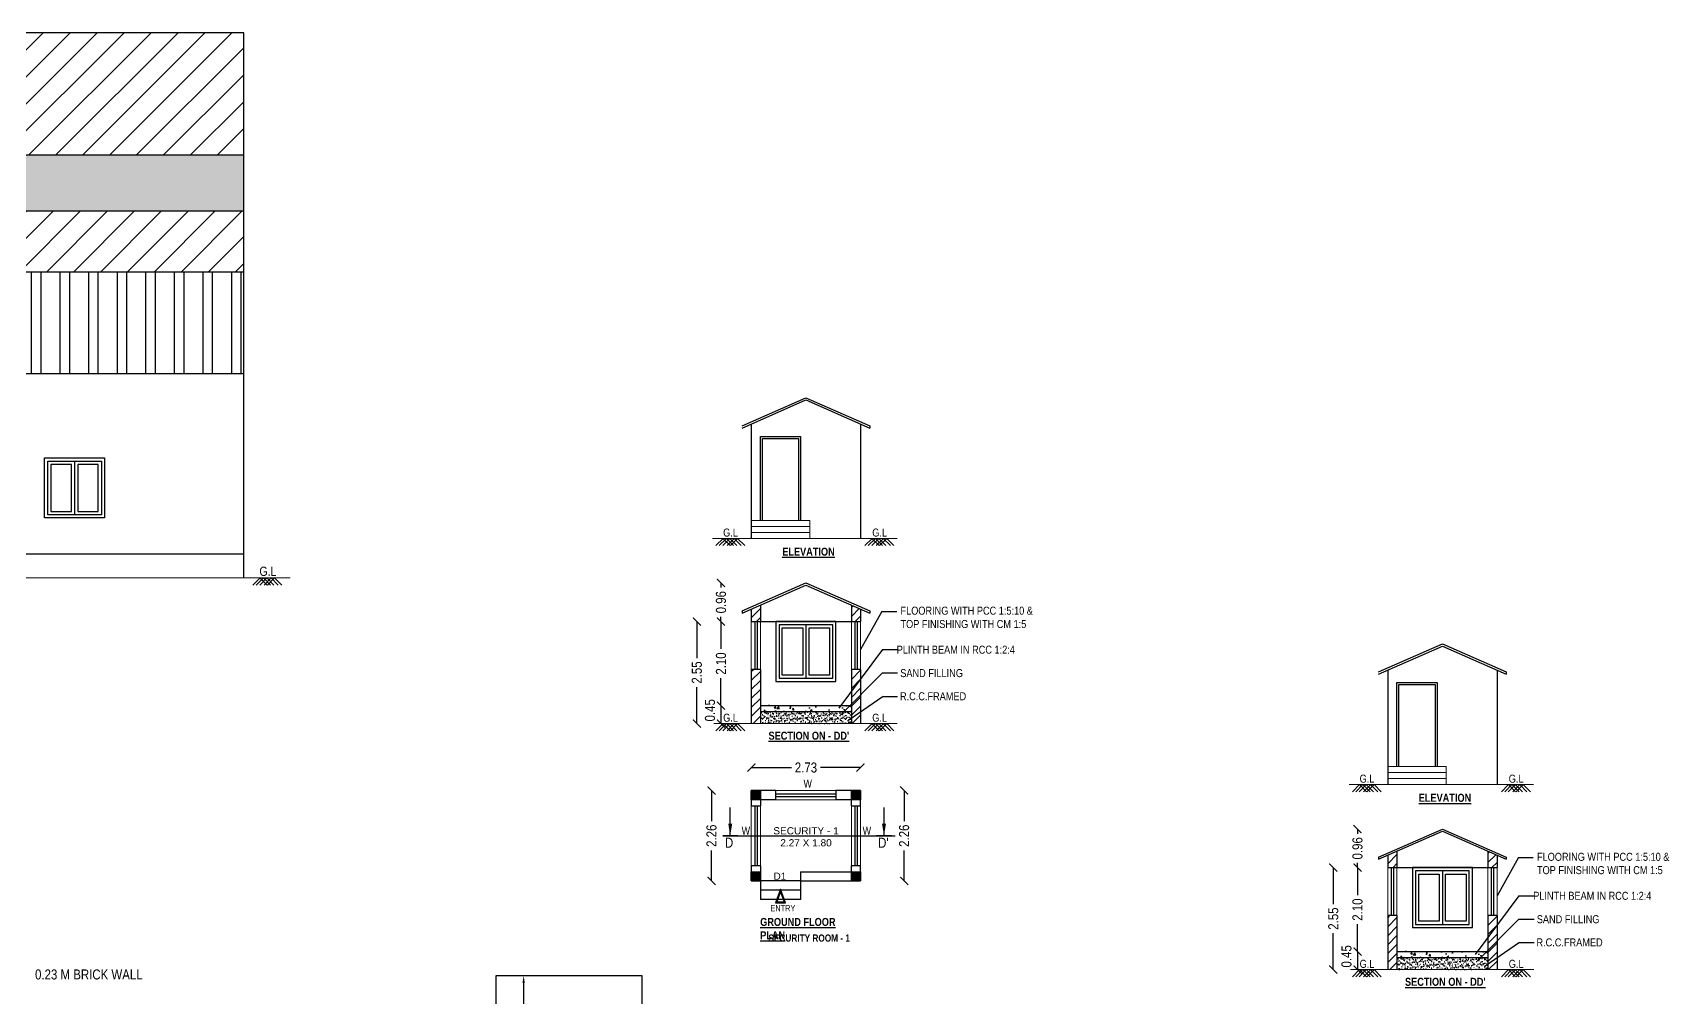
# Model space of a CAD drawing. Header units: metres. Extents: x -488 to 4759, y 38 to 2071.
# Drawn here: x 1187.04 to 1227.94, y 187.91 to 212.03 of the extents above; entities that cross this region are included whole.
import ezdxf
from ezdxf.lldxf.tags import DXFTag

# ---------------------------------------------------------------- set-up
doc = ezdxf.new("R2010")
doc.units = ezdxf.units.M
doc.header["$MEASUREMENT"] = 0
doc.linetypes.add('HIDDEN2', pattern=[0.1875, 0.125, -0.0625])
doc.layers.add('0 @ 1', color=7, linetype='Continuous')
doc.layers.add('BLK_2_FLR_1_STAIR_1_FLIGHT_1', color=7, linetype='Continuous')
doc.styles.add('2', font='swissc.ttf', dxfattribs={"height": 0.23})
doc.styles.add('CODE', font='swissc.ttf', dxfattribs={"height": 0.25})
doc.styles.add('sa1', font='', dxfattribs={"height": 72})
doc.styles.get("Standard").update_dxf_attribs({"font": 'arial.ttf', "height": 0.23})
doc.styles.add('SUBBU3', font='swissl.ttf', dxfattribs={"width": 0.8})
doc.styles.get('sa1').set_extended_font_data('Abadi MT Condensed Light')
tags = doc.linetypes.add('00$1$HIDDEN', pattern=[0.375, 0.25, -0.125]).pattern_tags.tags
tags[6:7] = [DXFTag(74, 4), DXFTag(75, 0), DXFTag(340, '0'), DXFTag(46, 1.0), DXFTag(50, 0.0), DXFTag(44, 0.0), DXFTag(45, 0.0)]
tags[4:5] = [DXFTag(74, 4), DXFTag(75, 0), DXFTag(340, '0'), DXFTag(46, 1.0), DXFTag(50, 0.0), DXFTag(44, 0.0), DXFTag(45, 0.0)]
doc.dimstyles.new('OUTER', dxfattribs={"dimscale": 0, "dimtxt": 0.3, "dimasz": 0.18, "dimexe": 0.18, "dimexo": 0.0625, "dimgap": 0.09, "dimtad": 0, "dimzin": 0, "dimdsep": 46, "dimtxsty": 'CODE', "dimcen": 0.09, "dimse1": 1, "dimse2": 1, "dimclrd": 8, "dimclrt": 1, "dimadec": 0, "dimazin": 0, "dimtfac": 1, "dimtofl": 0, "dimtmove": 0, "dimatfit": 3, "dimfxl": 0, "dimtolj": 1, "dimtzin": 0, "dimarcsym": 0})
doc.dimstyles.new('STANDARD$0', dxfattribs={"dimtxt": 0.23, "dimasz": 3, "dimexe": 3, "dimexo": 1, "dimgap": 1.5, "dimtad": 1, "dimdec": 1, "dimzin": 1, "dimdsep": 46, "dimlunit": 4, "dimtxsty": 'Standard', "dimblk": 'OBLIQUE', "dimcen": 0.09375, "dimdle": 1, "dimclrd": 8, "dimclre": 8, "dimclrt": 7, "dimadec": 1, "dimazin": 0, "dimtfac": 1, "dimtdec": 1, "dimtix": 1, "dimtmove": 2, "dimatfit": 3, "dimldrblk": 'ARCHTICK', "dimfxl": 0, "dimfrac": 2, "dimtolj": 1, "dimtzin": 0, "dimarcsym": 0})

# ---------------------------------------------------------------- blocks, each defined once
blk = doc.blocks.new('_ArchTick')
at = {"const_width": 0.15}
blk.add_lwpolyline([(-0.5, -0.5), (0.5, 0.5)], dxfattribs=at)
blk = doc.blocks.new('*D462')
at = {"color": 0, "lineweight": -2}
for p, q in [((1205.002, 193.656), (1206.003, 193.656)), ((1207.732, 193.656), (1206.73, 193.656))]:
    blk.add_line(p, q, dxfattribs=at)
at = {"layer": 'Defpoints', "color": 0, "lineweight": -2}
for p in [(1207.732, 193.656), (1205.002, 193.082), (1207.732, 193.082)]:
    blk.add_point(p, dxfattribs=at)
at = {"color": 0, "lineweight": -2, "xscale": 0.2, "yscale": 0.2, "zscale": 0.2, "rotation": 180}
blk.add_blockref('_ArchTick', (1205.002, 193.656), dxfattribs=at)
at = {"color": 0, "lineweight": -2, "xscale": 0.2, "yscale": 0.2, "zscale": 0.2}
blk.add_blockref('_ArchTick', (1207.732, 193.656), dxfattribs=at)
at = {"color": 0, "lineweight": -2, "insert": (1206.367, 193.656), "char_height": 0.25, "attachment_point": 5, "style": 'CODE'}
blk.add_mtext('\\A1;2.73', dxfattribs=at)
blk = doc.blocks.new('*D463')
at = {"color": 0, "lineweight": -2}
for p, q in [((1208.821, 193.082), (1208.821, 192.317)), ((1208.821, 190.822), (1208.821, 191.586))]:
    blk.add_line(p, q, dxfattribs=at)
at = {"layer": 'Defpoints', "color": 0, "lineweight": -2}
for p in [(1207.732, 193.082), (1207.732, 190.822), (1208.821, 190.822)]:
    blk.add_point(p, dxfattribs=at)
at = {"color": 0, "lineweight": -2, "xscale": 0.2, "yscale": 0.2, "zscale": 0.2}
for p, rotation in [((1208.821, 193.082), 90), ((1208.821, 190.822), 270)]:
    blk.add_blockref('_ArchTick', p, dxfattribs=dict(at, rotation=rotation))
at = {"color": 0, "lineweight": -2, "insert": (1208.821, 191.952), "char_height": 0.25, "attachment_point": 5, "rotation": 90, "style": 'CODE'}
blk.add_mtext('\\A1;2.26', dxfattribs=at)
blk = doc.blocks.new('*D464')
at = {"color": 0, "lineweight": -2}
for p, q in [((1204.007, 193.082), (1204.007, 192.317)), ((1204.007, 190.822), (1204.007, 191.586))]:
    blk.add_line(p, q, dxfattribs=at)
at = {"layer": 'Defpoints', "color": 0, "lineweight": -2}
for p in [(1205.002, 193.082), (1204.007, 190.822), (1205.002, 190.822)]:
    blk.add_point(p, dxfattribs=at)
at = {"color": 0, "lineweight": -2, "xscale": 0.2, "yscale": 0.2, "zscale": 0.2}
for p, rotation in [((1204.007, 193.082), 90), ((1204.007, 190.822), 270)]:
    blk.add_blockref('_ArchTick', p, dxfattribs=dict(at, rotation=rotation))
at = {"color": 0, "lineweight": -2, "insert": (1204.007, 191.952), "char_height": 0.25, "attachment_point": 5, "rotation": 90, "style": 'CODE'}
blk.add_mtext('\\A1;2.26', dxfattribs=at)
blk = doc.blocks.new('*D465')
at = {"color": 0, "lineweight": -2}
for p, q in [((1204.244, 198.272), (1204.244, 198.155)), ((1204.244, 197.307), (1204.244, 197.424))]:
    blk.add_line(p, q, dxfattribs=at)
at = {"layer": 'Defpoints', "color": 0, "lineweight": -2}
for p in [(1206.367, 198.272), (1204.244, 197.307), (1206.367, 197.307)]:
    blk.add_point(p, dxfattribs=at)
at = {"color": 0, "lineweight": -2, "xscale": 0.2, "yscale": 0.2, "zscale": 0.2}
for p, rotation in [((1204.244, 198.272), 90), ((1204.244, 197.307), 270)]:
    blk.add_blockref('_ArchTick', p, dxfattribs=dict(at, rotation=rotation))
at = {"color": 0, "lineweight": -2, "insert": (1204.244, 197.79), "char_height": 0.25, "attachment_point": 5, "rotation": 90, "style": 'CODE'}
blk.add_mtext('\\A1;0.96', dxfattribs=at)
blk = doc.blocks.new('*D466')
at = {"color": 0, "lineweight": -2}
for p, q in [((1204.244, 197.307), (1204.244, 196.622)), ((1204.244, 195.207), (1204.244, 195.893))]:
    blk.add_line(p, q, dxfattribs=at)
at = {"layer": 'Defpoints', "color": 0, "lineweight": -2}
for p in [(1206.367, 197.307), (1204.244, 195.207), (1205.232, 195.207)]:
    blk.add_point(p, dxfattribs=at)
at = {"color": 0, "lineweight": -2, "xscale": 0.2, "yscale": 0.2, "zscale": 0.2}
for p, rotation in [((1204.244, 197.307), 90), ((1204.244, 195.207), 270)]:
    blk.add_blockref('_ArchTick', p, dxfattribs=dict(at, rotation=rotation))
at = {"color": 0, "lineweight": -2, "insert": (1204.244, 196.257), "char_height": 0.25, "attachment_point": 5, "rotation": 90, "style": 'CODE'}
blk.add_mtext('\\A1;2.10', dxfattribs=at)
blk = doc.blocks.new('*D467')
at = {"color": 0, "lineweight": -2}
blk.add_line((1204.244, 195.207), (1204.244, 194.757), dxfattribs=at)
at = {"layer": 'Defpoints', "color": 0, "lineweight": -2}
for p in [(1205.232, 195.207), (1204.244, 194.757), (1205.232, 194.757)]:
    blk.add_point(p, dxfattribs=at)
at = {"color": 0, "lineweight": -2, "xscale": 0.2, "yscale": 0.2, "zscale": 0.2}
for p, rotation in [((1204.244, 195.207), 90), ((1204.244, 194.757), 270)]:
    blk.add_blockref('_ArchTick', p, dxfattribs=dict(at, rotation=rotation))
at = {"color": 0, "lineweight": -2, "insert": (1203.969, 195.088), "char_height": 0.25, "attachment_point": 5, "rotation": 90, "style": 'CODE'}
blk.add_mtext('\\A1;0.45', dxfattribs=at)
blk = doc.blocks.new('*D468')
at = {"color": 0, "lineweight": -2}
for p, q in [((1203.64, 197.307), (1203.64, 196.395)), ((1203.64, 194.757), (1203.64, 195.669))]:
    blk.add_line(p, q, dxfattribs=at)
at = {"layer": 'Defpoints', "color": 0, "lineweight": -2}
for p in [(1206.367, 197.307), (1203.64, 194.757), (1206.359, 194.757)]:
    blk.add_point(p, dxfattribs=at)
at = {"color": 0, "lineweight": -2, "xscale": 0.2, "yscale": 0.2, "zscale": 0.2}
for p, rotation in [((1203.64, 197.307), 90), ((1203.64, 194.757), 270)]:
    blk.add_blockref('_ArchTick', p, dxfattribs=dict(at, rotation=rotation))
at = {"color": 0, "lineweight": -2, "insert": (1203.64, 196.032), "char_height": 0.25, "attachment_point": 5, "rotation": 90, "style": 'CODE'}
blk.add_mtext('\\A1;2.55', dxfattribs=at)
blk = doc.blocks.new('*D472')
at = {"color": 0, "lineweight": -2}
for p, q in [((1220.152, 192.119), (1220.152, 192.003)), ((1220.152, 191.155), (1220.152, 191.271))]:
    blk.add_line(p, q, dxfattribs=at)
at = {"layer": 'Defpoints', "color": 0, "lineweight": -2}
for p in [(1222.274, 192.119), (1220.152, 191.155), (1222.274, 191.155)]:
    blk.add_point(p, dxfattribs=at)
at = {"color": 0, "lineweight": -2, "xscale": 0.2, "yscale": 0.2, "zscale": 0.2}
for p, rotation in [((1220.152, 192.119), 90), ((1220.152, 191.155), 270)]:
    blk.add_blockref('_ArchTick', p, dxfattribs=dict(at, rotation=rotation))
at = {"color": 0, "lineweight": -2, "insert": (1220.152, 191.637), "char_height": 0.25, "attachment_point": 5, "rotation": 90, "style": 'CODE'}
blk.add_mtext('\\A1;0.96', dxfattribs=at)
blk = doc.blocks.new('*D473')
at = {"color": 0, "lineweight": -2}
for p, q in [((1220.152, 191.155), (1220.152, 190.469)), ((1220.152, 189.055), (1220.152, 189.74))]:
    blk.add_line(p, q, dxfattribs=at)
at = {"layer": 'Defpoints', "color": 0, "lineweight": -2}
for p in [(1222.274, 191.155), (1220.152, 189.055), (1221.139, 189.055)]:
    blk.add_point(p, dxfattribs=at)
at = {"color": 0, "lineweight": -2, "xscale": 0.2, "yscale": 0.2, "zscale": 0.2}
for p, rotation in [((1220.152, 191.155), 90), ((1220.152, 189.055), 270)]:
    blk.add_blockref('_ArchTick', p, dxfattribs=dict(at, rotation=rotation))
at = {"color": 0, "lineweight": -2, "insert": (1220.152, 190.105), "char_height": 0.25, "attachment_point": 5, "rotation": 90, "style": 'CODE'}
blk.add_mtext('\\A1;2.10', dxfattribs=at)
blk = doc.blocks.new('*D474')
at = {"color": 0, "lineweight": -2}
blk.add_line((1220.152, 189.055), (1220.152, 188.605), dxfattribs=at)
at = {"layer": 'Defpoints', "color": 0, "lineweight": -2}
for p in [(1221.139, 189.055), (1220.152, 188.605), (1221.139, 188.605)]:
    blk.add_point(p, dxfattribs=at)
at = {"color": 0, "lineweight": -2, "xscale": 0.2, "yscale": 0.2, "zscale": 0.2}
for p, rotation in [((1220.152, 189.055), 90), ((1220.152, 188.605), 270)]:
    blk.add_blockref('_ArchTick', p, dxfattribs=dict(at, rotation=rotation))
at = {"color": 0, "lineweight": -2, "insert": (1219.877, 188.936), "char_height": 0.25, "attachment_point": 5, "rotation": 90, "style": 'CODE'}
blk.add_mtext('\\A1;0.45', dxfattribs=at)
blk = doc.blocks.new('*D475')
at = {"color": 0, "lineweight": -2}
for p, q in [((1219.548, 191.155), (1219.548, 190.243)), ((1219.548, 188.605), (1219.548, 189.517))]:
    blk.add_line(p, q, dxfattribs=at)
at = {"layer": 'Defpoints', "color": 0, "lineweight": -2}
for p in [(1222.274, 191.155), (1219.548, 188.605), (1222.266, 188.605)]:
    blk.add_point(p, dxfattribs=at)
at = {"color": 0, "lineweight": -2, "xscale": 0.2, "yscale": 0.2, "zscale": 0.2}
for p, rotation in [((1219.548, 191.155), 90), ((1219.548, 188.605), 270)]:
    blk.add_blockref('_ArchTick', p, dxfattribs=dict(at, rotation=rotation))
at = {"color": 0, "lineweight": -2, "insert": (1219.548, 189.88), "char_height": 0.25, "attachment_point": 5, "rotation": 90, "style": 'CODE'}
blk.add_mtext('\\A1;2.55', dxfattribs=at)
blk = doc.blocks.new('*D18')
at = {"layer": 'BLK_2_FLR_1_STAIR_1_FLIGHT_1', "color": 0, "linetype": 'Continuous', "lineweight": -2}
for p, q in [((1199.287, 188.45), (1199.132, 188.45)), ((1199.312, 188.27), (1199.312, 187.457)), ((1199.312, 186.23), (1199.312, 187.042)), ((1199.287, 186.05), (1199.132, 186.05))]:
    blk.add_line(p, q, dxfattribs=at)
for points in [[(1199.282, 188.27), (1199.342, 188.27), (1199.312, 188.45)], [(1199.282, 186.23), (1199.342, 186.23), (1199.312, 186.05)]]:
    blk.add_solid(points, dxfattribs=at)
at = {"layer": 'Defpoints', "color": 0, "linetype": 'Continuous', "lineweight": -2}
for p in [(1199.349, 188.45), (1199.312, 186.05), (1199.349, 186.05)]:
    blk.add_point(p, dxfattribs=at)
at = {"layer": 'BLK_2_FLR_1_STAIR_1_FLIGHT_1', "color": 0, "linetype": 'Continuous', "insert": (1199.312, 187.25), "char_height": 0.23, "attachment_point": 5}
blk.add_mtext('\\A1;2.4000', dxfattribs=at)

msp = doc.modelspace()

# ---------------------------------------------------------------- hatches: boundary and pattern name
h = msp.add_hatch()
h.set_pattern_fill('ANSI31', color=256, scale=0.15)
h.set_pattern_definition([(45, (770.21773, 172.78225), (-0.3367596, 0.3367596), [])])
h.paths.add_polyline_path([(1192.31717, 207.56159), (1118.66857, 207.56159), (1118.66857, 206.0438), (1192.31717, 206.0438)])
h.paths.add_polyline_path([(1118.66857, 212.02648), (1118.66857, 208.96361), (1192.31717, 208.96361), (1192.31717, 212.02648)])
h = msp.add_hatch()
h.set_pattern_fill('HEX', color=256, scale=0.1)
h.set_pattern_definition([(0, (1297.85915, 177.25016), (0, 0.5499261), [0.3175, -0.635]), (120, (1297.85915, 177.25016), (-0.47625, -0.274963), [0.3175, -0.635]), (60, (1298.17665, 177.25016), (-0.47625, 0.274963), [0.3175, -0.635])])
h.paths.add_polyline_path([(1118.66857, 208.96361), (1192.31717, 208.96361), (1192.31717, 207.56159), (1118.66857, 207.56159)])
h = msp.add_hatch()
h.set_pattern_fill('ANSI32', color=256, scale=0.075, angle=45)
h.set_pattern_definition([(90, (1297.7419, 177.29616), (-0.714375, 1e-16), []), (90, (1297.98004, 177.5343), (-0.714375, 1e-16), [])])
h.paths.add_polyline_path([(1118.66857, 206.0438), (1142.37717, 206.0438), (1142.37717, 203.49561), (1118.66857, 203.49561)])
h.paths.add_polyline_path([(1148.37717, 206.0438), (1192.31717, 206.0438), (1192.31717, 203.49561), (1148.37717, 203.49561)])
at = {"lineweight": -2}
h = msp.add_hatch(dxfattribs=at)
h.set_pattern_fill('ANSI31', color=256, scale=0.05)
h.set_pattern_definition([(45, (1130.15802, 203.15575), (-0.1122532, 0.1122532), [])])
h.paths.add_polyline_path([(1205.00155, 196.11726), (1205.23155, 196.11726), (1205.23155, 194.75726), (1205.00155, 194.75726)])
h.paths.add_polyline_path([(1207.50155, 196.11726), (1207.73155, 196.11726), (1207.73155, 194.75726), (1207.50155, 194.75726)])
h.paths.add_polyline_path([(1205.00155, 197.61726), (1205.23155, 197.71836), (1205.23155, 197.30726), (1205.00155, 197.30726)])
h.paths.add_polyline_path([(1207.50155, 197.30726), (1207.73155, 197.30726), (1207.73155, 197.61726), (1207.50155, 197.71836)])
h = msp.add_hatch(dxfattribs=at)
h.set_pattern_fill('AR-CONC', color=256, scale=0.0025)
h.set_pattern_definition([(50, (1130.158, 203.15575), (0.4554617, -0.0398477), [0.047625, -0.523875]), (355, (1130.158, 203.15575), (-0.0881086, 0.477642), [0.0381, -0.4191015]), (100.45144, (1130.19597, 203.15243), (0.367353, 0.4377944), [0.040475, -0.4452256]), (46.1842, (1130.158, 203.28275), (0.6776976, -0.105106), [0.0714375, -0.7858125]), (96.6356, (1130.2145, 203.274), (0.5935103, 0.6185653), [0.0607126, -0.667839]), (351.1842, (1130.158, 203.28275), (0.5935103, 0.618565), [0.05715, -0.6286493]), (21, (1130.2215, 203.251), (0.379036, -0.255663), [0.047625, -0.523875]), (326, (1130.2215, 203.251), (0.154505, 0.46047), [0.0381, -0.4191]), (71.45144, (1130.2531, 203.2297), (0.533541, 0.204807), [0.040475, -0.4452248]), (37.5, (1130.15802, 203.15575), (0.0077215, 0.2113876), [0, -0.41402, 0, -0.42545, 0, -0.4206875]), (7.5, (1130.15802, 203.15575), (0.16704916, 0.25045144), [0, -0.24257, 0, -0.404495, 0, -0.1603375]), (327.5, (1130.01641, 203.15575), (0.3389765, -0.01432186), [0, -0.15875, 0, -0.4953, 0, -0.657225]), (317.5, (1129.9529, 203.15575), (0.370323, 0.0635662), [0, -0.206375, 0, -0.32893, 0, -0.466725])])
h.paths.add_polyline_path([(1205.23155, 195.21726), (1207.50155, 195.21726), (1207.50155, 195.06726), (1205.23155, 195.06726)])
h = msp.add_hatch()
h.set_pattern_fill('AR-SAND', color=256, scale=0.002)
h.set_pattern_definition([(37.5, (1130.15802, 203.15575), (-0.00320006, 0.09788265), [0, -0.077216, 0, -0.08636, 0, -0.08255]), (7.5, (1130.15802, 203.15575), (0.08990466, 0.14336502), [0, -0.041656, 0, -0.069596, 0, -0.02667]), (327.5, (1130.09553, 203.15575), (0.15819847, 0.00028744), [0, -0.0254, 0, -0.09144, 0, -0.11938]), (317.5, (1130.09553, 203.15575), (0.1527113, 0.04458586), [0, -0.0127, 0, -0.059944, 0, -0.06858])])
h.paths.add_polyline_path([(1205.23155, 195.06726), (1207.50155, 195.06726), (1207.50155, 194.75726), (1205.23155, 194.75726)])
h = msp.add_hatch(color=256, dxfattribs=at)
h.dxf.hatch_style = 1
h.paths.add_polyline_path([(1205.23155, 193.08193), (1205.00155, 193.08193), (1205.00155, 192.85193), (1205.23155, 192.85193)])
h = msp.add_hatch(color=256, dxfattribs=at)
h.dxf.hatch_style = 1
h.paths.add_polyline_path([(1207.73155, 193.08193), (1207.50155, 193.08193), (1207.50155, 192.85193), (1207.73155, 192.85193)])
h = msp.add_hatch(dxfattribs=at)
h.set_pattern_fill('ANSI31', color=256, scale=0.05)
h.set_pattern_definition([(45, (1146.06566, 197.00314), (-0.1122532, 0.1122532), [])])
h.paths.add_polyline_path([(1220.9092, 189.96465), (1221.1392, 189.96465), (1221.1392, 188.60465), (1220.9092, 188.60465)])
h.paths.add_polyline_path([(1223.4092, 189.96465), (1223.6392, 189.96465), (1223.6392, 188.60465), (1223.4092, 188.60465)])
h.paths.add_polyline_path([(1220.9092, 191.46465), (1221.1392, 191.56575), (1221.1392, 191.15465), (1220.9092, 191.15465)])
h.paths.add_polyline_path([(1223.4092, 191.15465), (1223.6392, 191.15465), (1223.6392, 191.46465), (1223.4092, 191.56575)])
h = msp.add_hatch(color=256, dxfattribs=at)
h.dxf.hatch_style = 1
h.paths.add_polyline_path([(1205.23155, 191.05193), (1205.00155, 191.05193), (1205.00155, 190.82193), (1205.23155, 190.82193)])
h = msp.add_hatch(color=256, dxfattribs=at)
h.dxf.hatch_style = 1
h.paths.add_polyline_path([(1207.73155, 191.05193), (1207.50155, 191.05193), (1207.50155, 190.82193), (1207.73155, 190.82193)])
h = msp.add_hatch(dxfattribs=at)
h.set_pattern_fill('AR-CONC', color=256, scale=0.0025)
h.set_pattern_definition([(50, (1146.06566, 197.00314), (0.4554617, -0.0398477), [0.047625, -0.523875]), (355, (1146.06566, 197.00314), (-0.0881086, 0.477642), [0.0381, -0.4191015]), (100.45144, (1146.1036, 196.9998), (0.367353, 0.4377944), [0.040475, -0.4452256]), (46.1842, (1146.06566, 197.13014), (0.6776976, -0.105106), [0.0714375, -0.7858125]), (96.6356, (1146.12214, 197.1214), (0.5935103, 0.6185653), [0.0607126, -0.667839]), (351.1842, (1146.06566, 197.13014), (0.5935103, 0.618565), [0.05715, -0.6286493]), (21, (1146.12916, 197.0984), (0.379036, -0.255663), [0.047625, -0.523875]), (326, (1146.12916, 197.0984), (0.154505, 0.46047), [0.0381, -0.4191]), (71.45144, (1146.16075, 197.0771), (0.533541, 0.204807), [0.040475, -0.4452248]), (37.5, (1146.06566, 197.00314), (0.0077215, 0.2113876), [0, -0.41402, 0, -0.42545, 0, -0.4206875]), (7.5, (1146.06566, 197.00314), (0.16704916, 0.25045144), [0, -0.24257, 0, -0.404495, 0, -0.1603375]), (327.5, (1145.92406, 197.00314), (0.3389765, -0.01432186), [0, -0.15875, 0, -0.4953, 0, -0.657225]), (317.5, (1145.86056, 197.00314), (0.370323, 0.0635662), [0, -0.206375, 0, -0.32893, 0, -0.466725])])
h.paths.add_polyline_path([(1221.1392, 189.06465), (1223.4092, 189.06465), (1223.4092, 188.91465), (1221.1392, 188.91465)])
h = msp.add_hatch()
h.set_pattern_fill('AR-SAND', color=256, scale=0.002)
h.set_pattern_definition([(37.5, (1146.06566, 197.003135), (-0.00320006, 0.09788265), [0, -0.077216, 0, -0.08636, 0, -0.08255]), (7.5, (1146.06566, 197.00314), (0.08990466, 0.14336502), [0, -0.041656, 0, -0.069596, 0, -0.02667]), (327.5, (1146.00318, 197.003135), (0.15819847, 0.00028744), [0, -0.0254, 0, -0.09144, 0, -0.11938]), (317.5, (1146.00318, 197.00314), (0.1527113, 0.04458586), [0, -0.0127, 0, -0.059944, 0, -0.06858])])
h.paths.add_polyline_path([(1221.1392, 188.91465), (1223.4092, 188.91465), (1223.4092, 188.60465), (1221.1392, 188.60465)])

# ---------------------------------------------------------------- linework, layer by layer
for p, q in [((1192.31717, 212.02648), (1118.66857, 212.02648)), ((1192.31717, 208.96361), (1192.31717, 212.02648)), ((1192.31717, 208.96361), (1118.66857, 208.96361)), ((1192.31717, 207.56159), (1192.31717, 208.96361)), ((1192.31717, 207.56159), (1118.66857, 207.56159)), ((1192.31717, 206.0438), (1192.31717, 207.56159)), ((1192.31717, 206.0438), (1118.66857, 206.0438)), ((1192.31717, 206.0438), (1118.66857, 206.0438)), ((1192.31717, 203.49561), (1192.31717, 206.0438)), ((1192.31717, 203.49561), (1148.37717, 203.49561)), ((1192.31717, 198.39561), (1192.31717, 203.49561)), ((1204.77155, 202.19936), (1206.36655, 202.90046)), ((1206.36655, 202.90046), (1207.96155, 202.19936)), ((1204.77155, 202.14474), (1206.36655, 202.84584)), ((1206.36655, 202.84584), (1207.96155, 202.14474)), ((1205.00155, 202.24584), (1205.00155, 199.38584)), ((1207.73155, 202.24584), (1207.73155, 199.38584)), ((1207.96155, 202.19936), (1207.96155, 202.14474)), ((1188.08717, 201.31561), (1188.08717, 199.97561)), ((1118.66857, 198.99561), (1192.31717, 198.99561)), ((1204.77155, 197.57078), (1206.36655, 198.27187)), ((1204.77155, 197.51616), (1206.36655, 198.21726)), ((1206.36655, 198.27187), (1207.96155, 197.57078)), ((1206.36655, 198.21726), (1207.96155, 197.51616)), ((1204.77155, 197.57078), (1204.77155, 197.51616)), ((1205.00155, 197.61726), (1205.00155, 197.30726)), ((1205.23155, 197.71836), (1205.23155, 197.30726)), ((1207.50155, 197.71836), (1207.50155, 197.30726)), ((1207.73155, 197.61726), (1207.73155, 197.30726)), ((1207.96155, 197.57078), (1207.96155, 197.51616)), ((1205.00155, 197.30726), (1205.23155, 197.30726)), ((1205.08655, 197.30726), (1205.08655, 196.10726)), ((1205.14655, 197.30726), (1205.14655, 196.10726)), ((1206.36655, 197.22726), (1206.36655, 195.88726)), ((1207.50155, 197.30726), (1207.73155, 197.30726)), ((1207.58655, 197.30726), (1207.58655, 196.10726)), ((1207.64655, 197.30726), (1207.64655, 196.10726)), ((1220.6792, 196.04675), (1222.2742, 196.74784)), ((1222.2742, 196.74784), (1223.8692, 196.04675)), ((1220.6792, 195.99213), (1222.2742, 196.69323)), ((1222.2742, 196.69323), (1223.8692, 195.99213)), ((1205.00155, 196.10726), (1205.00155, 194.75726)), ((1205.23155, 196.10726), (1205.00155, 196.10726)), ((1205.23155, 196.10726), (1205.23155, 194.75726)), ((1207.50155, 196.10726), (1207.50155, 194.75726)), ((1207.73155, 196.10726), (1207.50155, 196.10726)), ((1207.73155, 196.10726), (1207.73155, 194.75726)), ((1220.9092, 196.09323), (1220.9092, 193.23323)), ((1223.6392, 196.09323), (1223.6392, 193.23323)), ((1223.8692, 196.04675), (1223.8692, 195.99213)), ((1205.61655, 192.85193), (1205.61655, 193.08193)), ((1207.11655, 193.08193), (1207.11655, 192.85193)), ((1205.00155, 192.70193), (1205.23155, 192.70193)), ((1205.08655, 192.70193), (1205.08655, 191.20193)), ((1205.14655, 192.70193), (1205.14655, 191.20193)), ((1205.61655, 192.85193), (1205.23155, 192.85193)), ((1205.23155, 192.85193), (1205.23155, 192.70193)), ((1205.61655, 192.99693), (1207.11655, 192.99693)), ((1205.61655, 192.93693), (1207.11655, 192.93693)), ((1207.50155, 192.85193), (1207.11655, 192.85193)), ((1207.50155, 192.70193), (1207.50155, 192.85193)), ((1207.50155, 192.70193), (1207.73155, 192.70193)), ((1207.58655, 192.70193), (1207.58655, 191.20193)), ((1207.64655, 192.70193), (1207.64655, 191.20193)), ((1220.6792, 191.41816), (1222.2742, 192.11926)), ((1220.6792, 191.36355), (1222.2742, 192.06465)), ((1222.2742, 192.11926), (1223.8692, 191.41816)), ((1222.2742, 192.06465), (1223.8692, 191.36355)), ((1220.9092, 191.46465), (1220.9092, 191.15465)), ((1221.1392, 191.56575), (1221.1392, 191.15465)), ((1223.4092, 191.56575), (1223.4092, 191.15465)), ((1223.6392, 191.46465), (1223.6392, 191.15465)), ((1205.23155, 191.20193), (1205.00155, 191.20193)), ((1205.23155, 191.20193), (1205.23155, 190.82193)), ((1206.23377, 191.05193), (1206.23377, 190.82193)), ((1206.23377, 191.05193), (1207.50155, 191.05193)), ((1207.50155, 191.05193), (1207.50155, 191.20193)), ((1207.73155, 191.20193), (1207.50155, 191.20193)), ((1220.6792, 191.41816), (1220.6792, 191.36355)), ((1220.9092, 191.15465), (1221.1392, 191.15465)), ((1220.9942, 191.15465), (1220.9942, 189.95465)), ((1221.0542, 191.15465), (1221.0542, 189.95465)), ((1222.2742, 191.07465), (1222.2742, 189.73465)), ((1223.4092, 191.15465), (1223.6392, 191.15465)), ((1223.4942, 191.15465), (1223.4942, 189.95465)), ((1223.5542, 191.15465), (1223.5542, 189.95465)), ((1223.8692, 191.41816), (1223.8692, 191.36355)), ((1220.9092, 189.95465), (1220.9092, 188.60465)), ((1221.1392, 189.95465), (1220.9092, 189.95465)), ((1221.1392, 189.95465), (1221.1392, 188.60465)), ((1223.4092, 189.95465), (1223.4092, 188.60465)), ((1223.6392, 189.95465), (1223.4092, 189.95465)), ((1223.6392, 189.95465), (1223.6392, 188.60465)), ((1198.6138, 188.44956), (1198.6138, 185.89956))]:
    msp.add_line(p, q)
at = {"lineweight": 13}
for p, q in [((1205.00155, 199.83584), (1206.4641, 199.83584)), ((1206.4641, 199.68584), (1205.00155, 199.68584)), ((1206.4641, 199.83584), (1206.4641, 199.38584)), ((1206.4641, 199.53584), (1205.00155, 199.53584)), ((1205.00155, 197.30726), (1205.00155, 196.10726)), ((1205.23155, 197.30726), (1205.23155, 196.10726)), ((1207.50155, 197.30726), (1207.50155, 196.10726)), ((1207.73155, 197.30726), (1207.73155, 196.10726)), ((1220.9092, 193.68323), (1222.37174, 193.68323)), ((1222.37174, 193.53323), (1220.9092, 193.53323)), ((1222.37174, 193.68323), (1222.37174, 193.23323)), ((1205.61655, 193.08193), (1207.11655, 193.08193)), ((1222.37174, 193.38323), (1220.9092, 193.38323)), ((1205.00155, 192.70193), (1205.00155, 191.20193)), ((1205.23155, 192.70193), (1205.23155, 191.20193)), ((1205.61655, 192.85193), (1207.11655, 192.85193)), ((1207.50155, 192.70193), (1207.50155, 191.20193)), ((1207.73155, 192.70193), (1207.73155, 191.20193)), ((1220.9092, 191.15465), (1220.9092, 189.95465)), ((1221.1392, 191.15465), (1221.1392, 189.95465)), ((1223.4092, 191.15465), (1223.4092, 189.95465)), ((1223.6392, 191.15465), (1223.6392, 189.95465))]:
    msp.add_line(p, q, dxfattribs=at)
at = {"lineweight": 9}
for p, q in [((1204.03361, 199.38584), (1208.64358, 199.38584)), ((1117.46857, 198.39561), (1193.47777, 198.39561)), ((1204.06722, 194.75726), (1208.65007, 194.75726)), ((1219.94126, 193.23323), (1224.55123, 193.23323)), ((1219.97487, 188.60465), (1224.55771, 188.60465))]:
    msp.add_line(p, q, dxfattribs=at)
at = {"lineweight": 30, "ltscale": 0.8}
for p, q in [((1204.29505, 199.38584), (1204.11598, 199.206)), ((1204.37837, 199.38584), (1204.19929, 199.206)), ((1204.46515, 199.38584), (1204.28608, 199.206)), ((1204.29158, 199.38584), (1204.47066, 199.206)), ((1204.37837, 199.38584), (1204.55744, 199.206)), ((1204.57529, 199.38584), (1204.39621, 199.206)), ((1204.46168, 199.38584), (1204.64075, 199.206)), ((1204.6586, 199.38584), (1204.47953, 199.206)), ((1204.57182, 199.38584), (1204.75089, 199.206)), ((1204.6586, 199.38584), (1204.83768, 199.206)), ((1208.02147, 199.38584), (1207.8424, 199.206)), ((1208.10479, 199.38584), (1207.92571, 199.206)), ((1208.19157, 199.38584), (1208.0125, 199.206)), ((1208.018, 199.38584), (1208.19707, 199.206)), ((1208.10479, 199.38584), (1208.28386, 199.206)), ((1208.30171, 199.38584), (1208.12263, 199.206)), ((1208.1881, 199.38584), (1208.36717, 199.206)), ((1208.38502, 199.38584), (1208.20595, 199.206)), ((1208.29824, 199.38584), (1208.47731, 199.206)), ((1208.38502, 199.38584), (1208.5641, 199.206)), ((1192.72302, 198.39561, 0.16795), (1192.54394, 198.21577, 0.16795)), ((1192.80633, 198.39561, 0.16795), (1192.62726, 198.21577, 0.16795)), ((1192.89312, 198.39561, 0.16795), (1192.71404, 198.21577, 0.16795)), ((1192.71955, 198.39561, 0.16795), (1192.89862, 198.21577, 0.16795)), ((1192.80633, 198.39561, 0.16795), (1192.98541, 198.21577, 0.16795)), ((1193.00325, 198.39561, 0.16795), (1192.82418, 198.21577, 0.16795)), ((1192.88965, 198.39561, 0.16795), (1193.06872, 198.21577, 0.16795)), ((1193.08657, 198.39561, 0.16795), (1192.90749, 198.21577, 0.16795)), ((1192.99978, 198.39561, 0.16795), (1193.17886, 198.21577, 0.16795)), ((1193.08657, 198.39561, 0.16795), (1193.26564, 198.21577, 0.16795)), ((1204.29505, 194.75726), (1204.11598, 194.57742)), ((1204.37837, 194.75726), (1204.19929, 194.57742)), ((1204.46515, 194.75726), (1204.28608, 194.57742)), ((1204.29158, 194.75726), (1204.47066, 194.57742)), ((1204.37837, 194.75726), (1204.55744, 194.57742)), ((1204.57529, 194.75726), (1204.39621, 194.57742)), ((1204.46168, 194.75726), (1204.64075, 194.57742)), ((1204.6586, 194.75726), (1204.47953, 194.57742)), ((1204.57182, 194.75726), (1204.75089, 194.57742)), ((1204.6586, 194.75726), (1204.83768, 194.57742)), ((1208.02147, 194.75726), (1207.8424, 194.57742)), ((1208.10479, 194.75726), (1207.92571, 194.57742)), ((1208.19157, 194.75726), (1208.0125, 194.57742)), ((1208.018, 194.75726), (1208.19707, 194.57742)), ((1208.10479, 194.75726), (1208.28386, 194.57742)), ((1208.30171, 194.75726), (1208.12263, 194.57742)), ((1208.1881, 194.75726), (1208.36717, 194.57742)), ((1208.38502, 194.75726), (1208.20595, 194.57742)), ((1208.29824, 194.75726), (1208.47731, 194.57742)), ((1208.38502, 194.75726), (1208.5641, 194.57742)), ((1220.2027, 193.23323), (1220.02363, 193.05339)), ((1220.28601, 193.23323), (1220.10694, 193.05339)), ((1220.3728, 193.23323), (1220.19373, 193.05339)), ((1220.19923, 193.23323), (1220.3783, 193.05339)), ((1220.28601, 193.23323), (1220.46509, 193.05339)), ((1220.48294, 193.23323), (1220.30386, 193.05339)), ((1220.36933, 193.23323), (1220.5484, 193.05339)), ((1220.56625, 193.23323), (1220.38718, 193.05339)), ((1220.47946, 193.23323), (1220.65854, 193.05339)), ((1220.56625, 193.23323), (1220.74532, 193.05339)), ((1223.92912, 193.23323), (1223.75005, 193.05339)), ((1224.01243, 193.23323), (1223.83336, 193.05339)), ((1224.09922, 193.23323), (1223.92015, 193.05339)), ((1223.92565, 193.23323), (1224.10472, 193.05339)), ((1224.01243, 193.23323), (1224.19151, 193.05339)), ((1224.20936, 193.23323), (1224.03028, 193.05339)), ((1224.09575, 193.23323), (1224.27482, 193.05339)), ((1224.29267, 193.23323), (1224.1136, 193.05339)), ((1224.20588, 193.23323), (1224.38496, 193.05339)), ((1224.29267, 193.23323), (1224.47174, 193.05339)), ((1220.2027, 188.60465), (1220.02363, 188.42481)), ((1220.28601, 188.60465), (1220.10694, 188.42481)), ((1220.3728, 188.60465), (1220.19373, 188.42481)), ((1220.19923, 188.60465), (1220.3783, 188.42481)), ((1220.28601, 188.60465), (1220.46509, 188.42481)), ((1220.48294, 188.60465), (1220.30386, 188.42481)), ((1220.36933, 188.60465), (1220.5484, 188.42481)), ((1220.56625, 188.60465), (1220.38718, 188.42481)), ((1220.47946, 188.60465), (1220.65854, 188.42481)), ((1220.56625, 188.60465), (1220.74532, 188.42481)), ((1223.92912, 188.60465), (1223.75005, 188.42481)), ((1224.01243, 188.60465), (1223.83336, 188.42481)), ((1224.09922, 188.60465), (1223.92015, 188.42481)), ((1223.92565, 188.60465), (1224.10472, 188.42481)), ((1224.01243, 188.60465), (1224.19151, 188.42481)), ((1224.20936, 188.60465), (1224.03028, 188.42481)), ((1224.09575, 188.60465), (1224.27482, 188.42481)), ((1224.29267, 188.60465), (1224.1136, 188.42481)), ((1224.20588, 188.60465), (1224.38496, 188.42481)), ((1224.29267, 188.60465), (1224.47174, 188.42481))]:
    msp.add_line(p, q, dxfattribs=at)
at = {"lineweight": 30}
for p, q in [((1208.26649, 197.55845), (1207.73155, 196.60456)), ((1208.28038, 196.60508), (1207.18592, 195.13933)), ((1208.28038, 196.02155), (1207.23207, 194.96986)), ((1208.29509, 195.4343), (1207.4381, 194.8448)), ((1204.66156, 191.95193), (1204.28841, 191.95193)), ((1208.50479, 191.95193), (1208.13165, 191.95193)), ((1224.17413, 191.40584), (1223.6392, 190.45194)), ((1224.18803, 190.45247), (1223.09357, 188.98672)), ((1224.18803, 189.86894), (1223.13972, 188.81725)), ((1224.20274, 189.28169), (1223.34575, 188.69219))]:
    msp.add_line(p, q, dxfattribs=at)
at = {"lineweight": 30, "ltscale": 1.5}
for p, q in [((1208.26649, 197.55845), (1208.63575, 197.55845)), ((1208.28038, 196.60508), (1208.65925, 196.60508)), ((1208.28038, 196.02155), (1208.65925, 196.02155)), ((1208.29509, 195.4343), (1208.65925, 195.4343)), ((1224.17413, 191.40584), (1224.5434, 191.40584)), ((1224.18803, 190.45247), (1224.5669, 190.45247)), ((1224.18803, 189.86894), (1224.5669, 189.86894)), ((1224.20274, 189.28169), (1224.5669, 189.28169))]:
    msp.add_line(p, q, dxfattribs=at)
at = {"lineweight": -2}
for p, q in [((1205.23155, 197.30726), (1207.50155, 197.30726)), ((1205.23155, 195.20726), (1207.50155, 195.20726)), ((1205.23155, 195.05726), (1207.50155, 195.05726)), ((1221.1392, 191.15465), (1223.4092, 191.15465)), ((1206.23377, 190.82193), (1205.23155, 190.82193)), ((1205.23155, 190.82193), (1205.23155, 190.36193)), ((1206.23377, 190.82193), (1206.23377, 190.36193)), ((1206.23377, 190.59193), (1205.23155, 190.59193)), ((1206.23377, 190.36193), (1205.23155, 190.36193)), ((1221.1392, 189.05465), (1223.4092, 189.05465)), ((1221.1392, 188.90465), (1223.4092, 188.90465)), ((1202.27389, 188.44956), (1198.6138, 188.44956)), ((1202.27389, 186.04956), (1202.27389, 188.44956))]:
    msp.add_line(p, q, dxfattribs=at)
at = {"linetype": '00$1$HIDDEN', "lineweight": -2, "ltscale": 1.5}
msp.add_line((1204.29282, 191.95193), (1208.59353, 191.95193), dxfattribs=at)
for points in [[(1205.23155, 199.83584), (1205.23155, 201.93584), (1206.2341, 201.93584), (1206.2341, 199.83584)], [(1205.28155, 199.83584), (1205.28155, 201.88584), (1206.1841, 201.88584), (1206.1841, 199.83584)], [(1221.1392, 193.68323), (1221.1392, 195.78323), (1222.14174, 195.78323), (1222.14174, 193.68323)], [(1221.1892, 193.68323), (1221.1892, 195.73323), (1222.09174, 195.73323), (1222.09174, 193.68323)], [(1205.61655, 193.08193), (1205.00155, 193.08193), (1205.00155, 192.70193)], [(1207.73155, 192.70193), (1207.73155, 193.08193), (1207.11655, 193.08193)], [(1205.00155, 191.20193), (1205.00155, 190.82193), (1205.23155, 190.82193)], [(1206.23377, 190.82193), (1207.73155, 190.82193), (1207.73155, 191.20193)]]:
    msp.add_lwpolyline(points)
for points in [[(1187.33717, 201.39561), (1188.83717, 201.39561), (1188.83717, 199.89561), (1187.33717, 199.89561)], [(1187.41717, 201.31561), (1188.75717, 201.31561), (1188.75717, 199.97561), (1187.41717, 199.97561)], [(1188.00717, 201.23561), (1187.49717, 201.23561), (1187.49717, 200.05561), (1188.00717, 200.05561)], [(1188.67717, 201.23561), (1188.16717, 201.23561), (1188.16717, 200.05561), (1188.67717, 200.05561)], [(1207.11655, 197.30726), (1205.61655, 197.30726), (1205.61655, 195.80726), (1207.11655, 195.80726)], [(1207.03655, 197.22726), (1205.69655, 197.22726), (1205.69655, 195.88726), (1207.03655, 195.88726)], [(1205.77655, 197.14726), (1206.28655, 197.14726), (1206.28655, 195.96726), (1205.77655, 195.96726)], [(1206.44655, 197.14726), (1206.95655, 197.14726), (1206.95655, 195.96726), (1206.44655, 195.96726)], [(1223.0242, 191.15465), (1221.5242, 191.15465), (1221.5242, 189.65465), (1223.0242, 189.65465)], [(1222.9442, 191.07465), (1221.6042, 191.07465), (1221.6042, 189.73465), (1222.9442, 189.73465)], [(1221.6842, 190.99465), (1222.1942, 190.99465), (1222.1942, 189.81465), (1221.6842, 189.81465)], [(1222.3542, 190.99465), (1222.8642, 190.99465), (1222.8642, 189.81465), (1222.3542, 189.81465)]]:
    msp.add_lwpolyline(points, close=True)
at = {"lineweight": -2}
for points in [[(1205.00155, 193.08193), (1205.23155, 193.08193), (1205.23155, 192.85193), (1205.00155, 192.85193), (1205.00155, 193.08193)], [(1207.50155, 193.08193), (1207.73155, 193.08193), (1207.73155, 192.85193), (1207.50155, 192.85193), (1207.50155, 193.08193)], [(1205.00155, 191.05193), (1205.23155, 191.05193), (1205.23155, 190.82193), (1205.00155, 190.82193), (1205.00155, 191.05193)], [(1207.50155, 191.05193), (1207.73155, 191.05193), (1207.73155, 190.82193), (1207.50155, 190.82193), (1207.50155, 191.05193)]]:
    msp.add_lwpolyline(points, close=True, dxfattribs=at)
at = {"lineweight": 30}
for points in [[(1205.7304, 190.61418), (1205.7304, 190.61418), (1205.60703, 190.27767), (1205.8593, 190.27767)], [(1205.72824, 190.55421), (1205.64089, 190.30167), (1205.82733, 190.30167)]]:
    msp.add_lwpolyline(points, close=True, dxfattribs=at)

# ---------------------------------------------------------------- texts
at = {"lineweight": -2, "style": '2'}
msp.add_text('ENTRY', height=0.16, dxfattribs=at).set_placement((1205.48028, 190.06047))
at = {"lineweight": -2, "width": 0.3980792, "attachment_point": 1, "style": '2'}
for insert, char_height in [((1204.29811, 199.63066), 0.2), ((1208.02453, 199.63066), 0.2), ((1192.70817, 198.67786, 0.16795), 0.23), ((1204.29811, 195.00208), 0.2), ((1208.02453, 195.00208), 0.2), ((1220.20576, 193.47805), 0.2), ((1223.93218, 193.47805), 0.2), ((1220.20576, 188.84947), 0.2), ((1223.93218, 188.84947), 0.2)]:
    msp.add_mtext('G.L', dxfattribs=dict(at, insert=insert, char_height=char_height))
at = {"lineweight": 30, "attachment_point": 1, "style": '2'}
for s, insert, char_height, width in [('{\\fSwis721 Cn BT|b1|i0|c0|p34;\\LELEVATION}', (1205.7752, 199.153), 0.2, 2.0705455), ("{\\fSwis721 Cn BT|b1|i0|c0|p34;\\LSECTION ON - DD'}", (1205.43203, 194.55255), 0.2, 2.3621299), ('{\\fSwis721 Cn BT|b1|i0|c0|p34;\\LELEVATION}', (1221.68285, 193.00038), 0.2, 2.0705455), ('{\\fSwis721 Cn BT|b1|i0|c0|p34;\\LGROUND FLOOR PLAN}', (1205.22304, 189.89681), 0.2, 2.3621299), ('{\\fSwis721 Cn BT|b1|i0|c0|p34;SECURITY ROOM - 1}', (1205.42959, 189.48403), 0.18, 2.1443861), ("{\\fSwis721 Cn BT|b1|i0|c0|p34;\\LSECTION ON - DD'}", (1221.33968, 188.39994), 0.2, 2.3621299)]:
    msp.add_mtext(s, dxfattribs=dict(at, insert=insert, char_height=char_height, width=width))
at = {"lineweight": 30, "style": '2'}
for s, width, insert, char_height, attachment_point in [('FLOORING WITH PCC 1:5:10 & \\PTOP FINISHING WITH CM 1:5', 7.9085714, (1208.73019, 197.67812), 0.2, 1), ('{\\W8.77939;    }PLINTH BEAM IN RCC 1:2:4', 7.4684324, (1206.3992, 196.70289), 0.2, 1), ('{\\W5.576568; }SAND FILLING', 2.1704026, (1208.37021, 196.11751), 0.2, 1), ('R.C.C.FRAMED', 2.2806623, (1208.71747, 195.53845), 0.2, 1), ('D', 0.2088831, (1204.54904, 191.90256), 0.25, 3), ("D'", 0.2088831, (1208.43312, 191.90256), 0.25, 3), ('FLOORING WITH PCC 1:5:10 & \\PTOP FINISHING WITH CM 1:5', 7.9085714, (1224.63783, 191.52551), 0.2, 1), ('{\\W8.77939;    }PLINTH BEAM IN RCC 1:2:4', 7.4684324, (1222.30685, 190.55028), 0.2, 1), ('{\\W5.576568; }SAND FILLING', 2.1704026, (1224.27786, 189.9649), 0.2, 1), ('R.C.C.FRAMED', 2.2806623, (1224.62512, 189.38584), 0.2, 1), ('0.23 M BRICK WALL', 2.7062196, (1187.09953, 188.60907), 0.25, 1)]:
    msp.add_mtext_dynamic_manual_height_columns(s, width=width, gutter_width=1.15, heights=[0], dxfattribs=dict(at, insert=insert, char_height=char_height, attachment_point=attachment_point))
at = {"char_height": 0.2, "width": 0.2619959, "attachment_point": 1, "style": 'SUBBU3'}
for insert in [(1206.30645, 193.35688), (1204.75972, 192.17745), (1207.78474, 192.17745)]:
    msp.add_mtext('W', dxfattribs=dict(at, insert=insert))
at = {"linetype": 'HIDDEN2', "lineweight": 9, "ltscale": 10, "char_height": 0.18, "attachment_point": 2, "style": 'sa1'}
for s, insert, width in [('{\\fArial|b0|i0|c0|p34;\\C252;SECURITY - 1 \\P2.27 X 1.80}', (1206.36918, 192.16527), 2.381509), ('{\\fArial|b0|i0|c0|p34;\\C252;D1}', (1205.71591, 191.03029), 0.2770797)]:
    msp.add_mtext(s, dxfattribs=dict(at, insert=insert, width=width))

# ---------------------------------------------------------------- dimensions: what is measured, and where the dimension line sits
at = {"layer": '0 @ 1', "lineweight": -2}
for base, p1, p2, override, picture, middle in [((1204.24434, 197.30726), (1206.36655, 198.27187), (1206.36655, 197.30726), {"dimscale": 1, "dimtxt": 0.25, "dimasz": 0.2, "dimblk": 'ArchTick', "dimclrd": 0, "dimclrt": 0, "dimtix": 0, "dimtofl": 0, "dimtmove": 0, "dimatfit": 3, "dimfxl": 0.18}, '*D465', (1204.24434, 197.78957)), ((1203.64017, 194.75726), (1206.36655, 197.30726), (1206.35864, 194.75726), {"dimscale": 1, "dimtxt": 0.25, "dimasz": 0.2, "dimblk": 'ArchTick', "dimclrd": 0, "dimclrt": 0, "dimtix": 0, "dimtofl": 0, "dimtmove": 0, "dimatfit": 3, "dimfxl": 0.18}, '*D468', (1203.64017, 196.03226)), ((1204.24434, 195.20726), (1206.36655, 197.30726), (1205.23155, 195.20726), {"dimscale": 1, "dimtxt": 0.25, "dimasz": 0.2, "dimblk": 'ArchTick', "dimclrd": 0, "dimclrt": 0, "dimtix": 0, "dimtofl": 0, "dimtmove": 1, "dimatfit": 3, "dimfxl": 0.18}, '*D466', (1204.24434, 196.25726)), ((1204.00684, 190.82193), (1205.00155, 193.08193), (1205.00155, 190.82193), {"dimscale": 1, "dimtxt": 0.25, "dimasz": 0.2, "dimblk": 'ArchTick', "dimclrd": 0, "dimclrt": 0, "dimtix": 0, "dimtofl": 0, "dimtmove": 0, "dimatfit": 3, "dimfxl": 0.18}, '*D464', (1204.00684, 191.95193)), ((1208.82121, 190.82193), (1207.73155, 193.08193), (1207.73155, 190.82193), {"dimscale": 1, "dimtxt": 0.25, "dimasz": 0.2, "dimblk": 'ArchTick', "dimclrd": 0, "dimclrt": 0, "dimtix": 0, "dimtofl": 0, "dimtmove": 0, "dimatfit": 3, "dimfxl": 0.18}, '*D463', (1208.82121, 191.95193)), ((1220.15199, 191.15465), (1222.2742, 192.11926), (1222.2742, 191.15465), {"dimscale": 1, "dimtxt": 0.25, "dimasz": 0.2, "dimblk": 'ArchTick', "dimclrd": 0, "dimclrt": 0, "dimtix": 0, "dimtofl": 0, "dimtmove": 0, "dimatfit": 3, "dimfxl": 0.18}, '*D472', (1220.15199, 191.63696)), ((1219.54782, 188.60465), (1222.2742, 191.15465), (1222.26629, 188.60465), {"dimscale": 1, "dimtxt": 0.25, "dimasz": 0.2, "dimblk": 'ArchTick', "dimclrd": 0, "dimclrt": 0, "dimtix": 0, "dimtofl": 0, "dimtmove": 0, "dimatfit": 3, "dimfxl": 0.18}, '*D475', (1219.54782, 189.87965)), ((1220.15199, 189.05465), (1222.2742, 191.15465), (1221.1392, 189.05465), {"dimscale": 1, "dimtxt": 0.25, "dimasz": 0.2, "dimblk": 'ArchTick', "dimclrd": 0, "dimclrt": 0, "dimtix": 0, "dimtofl": 0, "dimtmove": 1, "dimatfit": 3, "dimfxl": 0.18}, '*D473', (1220.15199, 190.10465))]:
    dim = msp.add_linear_dim(base=base, p1=p1, p2=p2, angle=90, dimstyle='OUTER', override=override, dxfattribs=at)
    dim.commit()
    dim.dimension.update_dxf_attribs({"geometry": picture, "text_midpoint": middle})
for base, p1, p2, picture, middle in [((1204.24434, 194.75726), (1205.23155, 195.20726), (1205.23155, 194.75726), '*D467', (1203.96905, 195.08837)), ((1220.15199, 188.60465), (1221.1392, 189.05465), (1221.1392, 188.60465), '*D474', (1219.8767, 188.93576))]:
    dim = msp.add_linear_dim(base=base, p1=p1, p2=p2, angle=90, dimstyle='OUTER', override={"dimscale": 1, "dimtxt": 0.25, "dimasz": 0.2, "dimblk": 'ArchTick', "dimclrd": 0, "dimclrt": 0, "dimtix": 0, "dimtofl": 0, "dimtmove": 1, "dimatfit": 3, "dimfxl": 0.18}, dxfattribs=at)
    dim.commit()
    dim.dimension.update_dxf_attribs({"geometry": picture, "text_midpoint": middle, "dimtype": 128})
dim = msp.add_linear_dim(base=(1207.73155, 193.65567), p1=(1205.00155, 193.08193), p2=(1207.73155, 193.08193), dimstyle='OUTER', override={"dimscale": 1, "dimtxt": 0.25, "dimasz": 0.2, "dimblk": 'ArchTick', "dimclrd": 0, "dimclrt": 0, "dimtix": 0, "dimtofl": 0, "dimtmove": 0, "dimatfit": 3, "dimfxl": 0.18}, dxfattribs=at)
dim.commit()
dim.dimension.update_dxf_attribs({"geometry": '*D462', "text_midpoint": (1206.36655, 193.65567)})
at = {"layer": 'BLK_2_FLR_1_STAIR_1_FLIGHT_1', "color": 1, "linetype": 'Continuous'}
dim = msp.add_linear_dim(base=(1199.31193, 186.04956), p1=(1199.34905, 188.44956), p2=(1199.34905, 186.04956), angle=90, dimstyle='STANDARD$0', override={"dimtxt": 1, "dimasz": 0.18, "dimexe": 0.18, "dimexo": 0.0625, "dimgap": 0.09, "dimtad": 0, "dimtih": 1, "dimtoh": 1, "dimdec": 4, "dimzin": 0, "dimlunit": 2, "dimpost": '', "dimcen": 0.09, "dimdle": 0, "dimclrd": 0, "dimclre": 0, "dimclrt": 0, "dimadec": 0, "dimtdec": 4, "dimtix": 0, "dimtofl": 0, "dimtmove": 0, "dimfrac": 0}, dxfattribs=at)
dim.commit()
dim.dimension.update_dxf_attribs({"geometry": '*D18', "text_midpoint": (1199.31193, 187.24956)})

# ---------------------------------------------------------------- leaders
at = {"layer": '0 @ 1', "lineweight": 30}
for points in [[(1204.47499, 191.95193), (1204.47499, 192.66149)], [(1208.31822, 191.95193), (1208.31822, 192.66149)]]:
    msp.add_leader(points, dimstyle='OUTER', override={"dimscale": 1, "dimasz": 0.3, "dimgap": 0.09, "dimtad": 0, "dimclrd": 256, "dimclrt": 0, "dimfxl": 6}, dxfattribs=at)

doc.saveas('drawing.dxf')
